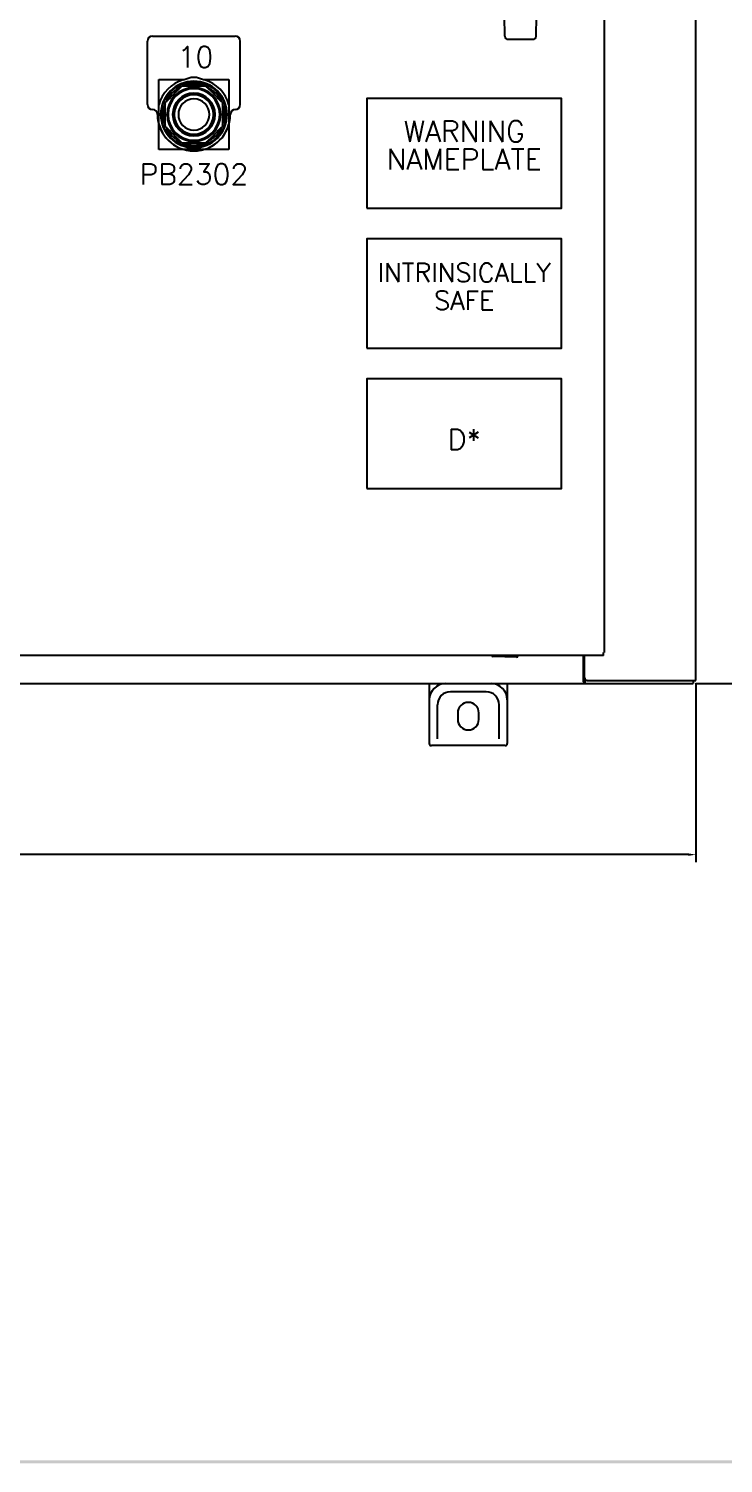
# Model space of a CAD drawing. Header units: inches. Extents: x 0 to 99.9, y 0 to 66.6.
# Drawn here: x 56.05 to 72.75, y 0 to 34.49 of the extents above; entities that cross this region are included whole.
import ezdxf
from ezdxf.enums import TextEntityAlignment as Align

# ---------------------------------------------------------------- set-up
doc = ezdxf.new("R2010")
doc.units = ezdxf.units.IN
doc.header["$MEASUREMENT"] = 0
for name, color, linetype in [('PDESC', 142, 'Continuous'), ('PNPD', 7, 'Continuous'), ('PNPG', 72, 'Continuous'), ('PSYMS', 7, 'Continuous'), ('PTAG', 150, 'Continuous')]:
    doc.layers.add(name, color=color, linetype=linetype)
doc.styles.get("Standard").update_dxf_attribs({"font": 'romans.shx'})
doc.styles.add('WD', font='romans.shx')
doc.dimstyles.get("Standard").update_dxf_attribs({"dimtxt": 0.18, "dimasz": 0.18, "dimexe": 0.18, "dimexo": 0.0625, "dimgap": 0.09, "dimtad": 0, "dimtih": 1, "dimtoh": 1, "dimdec": 4, "dimzin": 0, "dimdsep": 46, "dimtxsty": 'Standard', "dimcen": 0.09, "dimadec": 0, "dimazin": 0, "dimtfac": 1, "dimtdec": 4, "dimtofl": 0, "dimtmove": 0, "dimatfit": 3, "dimfxl": 1, "dimtolj": 1, "dimtzin": 0, "dimarcsym": 0})

# ---------------------------------------------------------------- blocks, each defined once
blk = doc.blocks.new('S&L Title Block V2')
at = {"color": 2}
blk.add_trace([(33.888, 0), (33.888, 0.025), (0, 0), (0.025, 0.025)], dxfattribs=at)
for tag, height, p in [('TITLE#1', 0.15, (31.11, 1.739)), ('TITLE#2', 0.1, (31.129, 1.58))]:
    blk.add_attdef(tag, text='', height=height).set_placement(p, align=Align.CENTER)
for tag, p, height in [('DRAWNBY', (28.968, 0.735), 0.1), ('SCALE', (30.644, 0.731), 0.1), ('CHKBY', (28.975, 0.429), 0.1), ('DATE', (30.653, 0.449), 0.1), ('SH#', (32.993, 0.197), 0.125)]:
    blk.add_attdef(tag, p, '', height=height)
blk.add_attdef('JOB#', text='', height=0.125).set_placement((32.83, 0.195), align=Align.RIGHT)
at = {"flags": 9}
blk.add_attdef('WD_TB', (0, 0), '', height=0.1, dxfattribs=at)
blk = doc.blocks.new('SCE-42XEL3712SS6LP')
for p, q in [((40.39, 2.769), (40.39, 44.619)), ((38.185, 43.944), (38.185, 3.444)), ((35.794, 18.26), (35.722, 22.399)), ((36.551, 18.26), (36.623, 22.399)), ((35.873, 18.182), (36.472, 18.182)), ((38.172, 3.369), (3.123, 3.369)), ((36.078, 3.333), (35.513, 3.344)), ((37.688, 2.737), (37.688, 3.369)), ((37.715, 2.829), (37.715, 3.369)), ((38.185, 3.444), (38.172, 3.444)), ((38.172, 3.369), (38.172, 3.444)), ((37.775, 2.769), (37.718, 2.769)), ((37.718, 2.769), (37.718, 2.694)), ((37.775, 2.769), (40.39, 2.769)), ((40.327, 2.769), (40.327, 2.694)), ((3.078, 2.694), (40.327, 2.694))]:
    blk.add_line(p, q)
for points in [[(37.688, 2.79), (37.69, 2.79), (37.691, 2.79), (37.692, 2.79), (37.693, 2.79), (37.695, 2.79), (37.696, 2.789), (37.697, 2.788), (37.698, 2.788), (37.699, 2.787), (37.701, 2.786), (37.702, 2.785), (37.703, 2.783), (37.704, 2.782), (37.705, 2.781), (37.706, 2.779), (37.707, 2.778), (37.708, 2.776), (37.709, 2.775), (37.71, 2.774), (37.711, 2.772), (37.713, 2.771), (37.714, 2.771), (37.715, 2.77), (37.716, 2.769), (37.717, 2.769), (37.718, 2.769)], [(37.688, 2.737), (37.689, 2.736), (37.69, 2.734), (37.692, 2.733), (37.693, 2.73), (37.694, 2.728), (37.695, 2.726), (37.696, 2.723), (37.697, 2.721), (37.699, 2.716)], [(37.699, 2.716), (37.701, 2.713), (37.702, 2.711), (37.703, 2.708), (37.704, 2.706), (37.705, 2.705), (37.706, 2.703), (37.707, 2.701), (37.708, 2.699), (37.71, 2.698), (37.711, 2.697), (37.712, 2.696), (37.713, 2.695), (37.714, 2.695), (37.716, 2.694), (37.717, 2.694), (37.718, 2.694)]]:
    blk.add_lwpolyline(points)
for centre, radius, start, end in [((35.873, 18.261), 0.0787, 181, 270), ((36.472, 18.261), 0.0787, 270, 359), ((35.514, 3.374), 0.03, 178.8992, 268.8992), ((36.079, 3.363), 0.03, 268.8992, 358.8992), ((37.775, 2.829), 0.06, 180, 270)]:
    blk.add_arc(centre, radius, start, end)
blk = doc.blocks.new('9001SKR1B')
at = {"color": 7, "linetype": 'Continuous', "lineweight": 25}
for p, q in [((-0.844, -0.844), (-0.844, 0.844)), ((-0.844, 0.844), (-0.232, 0.844)), ((-0.256, 0.837), (-0.063, 0.896)), ((0.121, 0.725), (-0.121, 0.725)), ((-0.063, 0.896), (0.063, 0.896)), ((0.063, 0.896), (0.256, 0.837)), ((0.232, 0.844), (0.844, 0.844)), ((0.844, 0.844), (0.844, -0.844)), ((0, 0.645), (0, 0.63)), ((-0.75, 0.219), (-0.75, -0.219)), ((-0.725, 0.121), (-0.725, -0.121)), ((-0.688, 0), (-0.645, 0)), ((0.645, 0), (0.688, 0)), ((0.725, -0.121), (0.725, 0.121)), ((0.75, -0.219), (0.75, 0.219)), ((-0.63, 0), (-0.62, 0)), ((0.62, 0), (0.63, 0)), ((0, -0.63), (0, -0.645)), ((0.844, -0.844), (-0.844, -0.844))]:
    blk.add_line(p, q, dxfattribs=at)
blk.add_circle((0, 0), 0.781)
for radius, start, end in [(0.875, 107.0346, 164.703), (0.799, 0, 180), (0.735, 99.4621, 110.7113), (0.735, 69.2887, 80.5379), (0.875, 15.297, 72.9654), (0.735, 114.2887, 155.7113), (0.645, 0, 270), (0.645, 90, 0), (0.63, 0, 180), (0.62, 0, 180), (0.512, 0, 180), (0.472, 0, 180), (0.374, 0, 180), (0.735, 24.2887, 65.7113), (0.799, 180, 0), (0.735, 159.2887, 170.5379), (0.472, 180, 0), (0.735, 9.4621, 20.7113), (0.875, 195.297, 254.703), (0.735, 189.4621, 200.7113), (0.735, 204.2887, 245.7113), (0.63, 180, 0), (0.62, 180, 0), (0.512, 180, 0), (0.374, 180, 0), (0.875, 285.297, 344.703), (0.735, 294.2887, 335.7113), (0.735, 339.2887, 350.5379), (0.735, 249.2887, 290.7113)]:
    blk.add_arc((0, 0), radius, start, end, dxfattribs=at)
for points, knots in [([(-0.688, 0.285), (-0.651, 0.321), (-0.617, 0.355), (-0.551, 0.422), (-0.518, 0.454), (-0.454, 0.518), (-0.422, 0.551), (-0.355, 0.617), (-0.321, 0.651), (-0.285, 0.688)], [0, 0, 0, 0, 0.25, 0.25, 0.5, 0.5, 0.75, 0.75, 1, 1, 1, 1]), ([(-0.285, 0.688), (-0.233, 0.688), (-0.185, 0.688), (-0.091, 0.688), (-0.046, 0.688), (0.046, 0.688), (0.091, 0.688), (0.185, 0.688), (0.233, 0.688), (0.285, 0.688)], [0, 0, 0, 0, 0.25, 0.25, 0.5, 0.5, 0.75, 0.75, 1, 1, 1, 1]), ([(0.285, 0.688), (0.321, 0.651), (0.355, 0.617), (0.422, 0.551), (0.454, 0.518), (0.518, 0.454), (0.551, 0.422), (0.617, 0.355), (0.651, 0.321), (0.688, 0.285)], [0, 0, 0, 0, 0.25, 0.25, 0.5, 0.5, 0.75, 0.75, 1, 1, 1, 1]), ([(-0.688, 0), (-0.688, 0.046), (-0.688, 0.091), (-0.688, 0.185), (-0.688, 0.233), (-0.688, 0.285)], [0, 0, 0, 0, 0.5, 0.5, 1, 1, 1, 1]), ([(0.688, 0.285), (0.688, 0.233), (0.688, 0.185), (0.688, 0.091), (0.688, 0.046), (0.688, 0)], [0, 0, 0, 0, 0.5, 0.5, 1, 1, 1, 1]), ([(-0.688, -0.285), (-0.688, -0.233), (-0.688, -0.185), (-0.688, -0.091), (-0.688, -0.046), (-0.688, 0)], [0, 0, 0, 0, 0.5, 0.5, 1, 1, 1, 1]), ([(-0.285, -0.688), (-0.321, -0.651), (-0.355, -0.617), (-0.422, -0.551), (-0.454, -0.518), (-0.518, -0.454), (-0.551, -0.422), (-0.617, -0.355), (-0.651, -0.321), (-0.688, -0.285)], [0, 0, 0, 0, 0.25, 0.25, 0.5, 0.5, 0.75, 0.75, 1, 1, 1, 1]), ([(0.688, -0.285), (0.651, -0.321), (0.617, -0.355), (0.551, -0.422), (0.518, -0.454), (0.454, -0.518), (0.422, -0.551), (0.355, -0.617), (0.321, -0.651), (0.285, -0.688)], [0, 0, 0, 0, 0.25, 0.25, 0.5, 0.5, 0.75, 0.75, 1, 1, 1, 1]), ([(0.688, 0), (0.688, -0.046), (0.688, -0.091), (0.688, -0.185), (0.688, -0.233), (0.688, -0.285)], [0, 0, 0, 0, 0.5, 0.5, 1, 1, 1, 1]), ([(0.285, -0.688), (0.233, -0.688), (0.185, -0.688), (0.091, -0.688), (0.046, -0.688), (-0.046, -0.688), (-0.091, -0.688), (-0.185, -0.688), (-0.233, -0.688), (-0.285, -0.688)], [0, 0, 0, 0, 0.25, 0.25, 0.5, 0.5, 0.75, 0.75, 1, 1, 1, 1])]:
    blk.add_open_spline(points, degree=3, knots=knots, dxfattribs=at)
blk = doc.blocks.new('FOOT_KIT')
at = {"color": 7, "linetype": 'Continuous'}
for p, q in [((56.118, 16.372), (56.118, 14.933)), ((56.509, 16.372), (57.603, 16.372)), ((57.993, 16.372), (57.993, 14.933)), ((56.313, 15.048), (56.313, 15.865)), ((57.485, 16.177), (56.626, 16.177)), ((57.798, 15.048), (57.798, 15.865)), ((56.802, 15.669), (56.802, 15.513)), ((57.31, 15.513), (57.31, 15.669)), ((57.942, 14.883), (56.169, 14.883))]:
    blk.add_line(p, q, dxfattribs=at)
for centre, radius, start, end in [((56.509, 15.982), 0.391, 90, 180), ((57.603, 15.982), 0.391, 360, 90), ((56.626, 15.865), 0.312, 90, 180), ((57.056, 15.669), 0.254, 0, 180), ((57.485, 15.865), 0.312, 360, 90), ((57.056, 15.513), 0.254, 180, 0), ((56.169, 14.933), 0.0508, 180, 270), ((57.942, 14.933), 0.0508, 270, 0)]:
    blk.add_arc(centre, radius, start, end, dxfattribs=at)
blk = doc.blocks.new('NPXXD3')
at = {"style": 'WD'}
for tag, height, width, flags, p in [('DESC1', 0.125, 0.9, 8, (0, 0.125)), ('DESC2', 0.125, 0.9, 8, (0, -0.062)), ('DESC3', 0.125, 0.9, 8, (0, -0.25)), ('ASSYCODE', 0.01, 0.9, 9, (0.328, -0.109)), ('MFG', 0.01, 0.9, 9, (0.328, -0.077)), ('CAT', 0.01, 0.9, 9, (0.328, -0.093)), ('POS2', 0.1, 0.7, 8, (0, -0.391))]:
    blk.add_attdef(tag, text='', height=height, dxfattribs=dict(at, width=width, flags=flags)).set_placement(p, align=Align.CENTER)
at = {"style": 'WD', "width": 0.7, "flags": 8}
blk.add_attdef('POS1', text='', height=0.1, dxfattribs=at).set_placement((-0.312, -0.516), align=Align.RIGHT)
blk.add_attdef('POS3', (0.312, -0.516), '', height=0.1, dxfattribs=at)
blk = doc.blocks.new('_NPXXD3_RING_NAMETAG')
at = {"layer": 'PNPG'}
for p, q in [((-1.115, 0.239), (-1.115, 1.763)), ((-0.996, 1.883), (0.996, 1.883)), ((1.115, 0.239), (1.115, 1.763))]:
    blk.add_line(p, q, dxfattribs=at)
for centre, radius, start, end in [((-0.996, 1.763), 0.119, 90, 180), ((0.996, 1.763), 0.119, 0, 90), ((-0.996, 0.239), 0.119, 180, 270), ((-0.996, 0), 0.119, 0, 90), ((0, 0), 0.876, 180, 0), ((0.996, 0), 0.119, 90, 180), ((0.996, 0.239), 0.119, 270, 0)]:
    blk.add_arc(centre, radius, start, end, dxfattribs=at)
at = {"style": 'WD', "width": 0.7}
for tag, p in [('DESC1', (0.01, 1.53)), ('DESC2', (0.01, 1.374)), ('DESC3', (0.01, 1.226))]:
    blk.add_attdef(tag, text='', height=0.125, dxfattribs=at).set_placement(p, align=Align.CENTER)
blk = doc.blocks.new('*D52')
at = {"layer": 'Defpoints', "color": 0, "transparency": 16777216}
for p in [(34.717, 18.818), (72.092, 18.818), (72.092, 14.632)]:
    blk.add_point(p, dxfattribs=at)
at = {"layer": 'PSYMS', "color": 0, "lineweight": -2, "transparency": 16777216}
for p, q in [((34.717, 18.755), (34.717, 14.452)), ((72.092, 18.755), (72.092, 14.452)), ((34.897, 14.632), (52.315, 14.632)), ((71.912, 14.632), (54.495, 14.632))]:
    blk.add_line(p, q, dxfattribs=at)
at = {"layer": 'PSYMS', "color": 0, "transparency": 16777216}
for points in [[(34.897, 14.662), (34.897, 14.602), (34.717, 14.632)], [(71.912, 14.662), (71.912, 14.602), (72.092, 14.632)]]:
    blk.add_solid(points, dxfattribs=at)
at = {"layer": 'PSYMS', "color": 0, "transparency": 16777216, "insert": (53.405, 14.632), "char_height": 0.18, "attachment_point": 5}
blk.add_mtext('\\A1;{\\H2.77778x;37.38}', dxfattribs=at)
blk = doc.blocks.new('*D53')
at = {"layer": 'Defpoints', "color": 0, "transparency": 16777216}
for p in [(72.029, 60.743), (76.589, 60.743), (72.029, 18.743)]:
    blk.add_point(p, dxfattribs=at)
at = {"layer": 'PSYMS', "color": 0, "lineweight": -2, "transparency": 16777216}
for p, q in [((72.092, 60.743), (76.769, 60.743)), ((76.589, 60.563), (76.589, 40.083)), ((76.589, 18.923), (76.589, 39.403)), ((72.092, 18.743), (76.769, 18.743))]:
    blk.add_line(p, q, dxfattribs=at)
at = {"layer": 'PSYMS', "color": 0, "transparency": 16777216}
for points in [[(76.559, 60.563), (76.619, 60.563), (76.589, 60.743)], [(76.559, 18.923), (76.619, 18.923), (76.589, 18.743)]]:
    blk.add_solid(points, dxfattribs=at)
at = {"layer": 'PSYMS', "color": 0, "transparency": 16777216, "insert": (76.589, 39.743), "char_height": 0.18, "attachment_point": 5}
blk.add_mtext('\\A1;{\\H2.77778x;42.00}', dxfattribs=at)

msp = doc.modelspace()

# ---------------------------------------------------------------- linework, layer by layer
at = {"layer": 'PNPG'}
for points in [[(64.177, 30.171), (68.864, 30.171), (68.864, 32.807), (64.177, 32.807)], [(64.177, 26.803), (68.864, 26.803), (68.864, 29.439), (64.177, 29.439)], [(64.177, 23.435), (68.864, 23.435), (68.864, 26.071), (64.177, 26.071)]]:
    msp.add_lwpolyline(points, close=True, dxfattribs=at)

# ---------------------------------------------------------------- block references
at = {"xscale": 2.946875676171419, "yscale": 2.946875676171419, "zscale": 2.946875676171419}
msp.add_blockref('S&L Title Block V2', (0, 0), dxfattribs=at)
msp.add_blockref('FOOT_KIT', (9.564, 2.37))
ref = msp.add_blockref('NPXXD3', (66.521, 31.635), dxfattribs=dict(xscale=2.34375, yscale=2.34375, zscale=2.34375))
ref.add_attrib('DESC1', 'WARNING', dxfattribs={"layer": 'PNPD', "height": 0.5, "style": 'WD', "flags": 8}).set_placement((66.521, 31.768), align=Align.CENTER)
ref.add_attrib('DESC2', 'NAMEPLATE', dxfattribs={"layer": 'PNPD', "height": 0.5, "style": 'WD', "flags": 8}).set_placement((66.521, 31.099), align=Align.CENTER)
ref = msp.add_blockref('NPXXD3', (66.521, 28.267), dxfattribs=dict(xscale=2.34375, yscale=2.34375, zscale=2.34375))
ref.add_attrib('DESC1', 'INTRINSICALLY', dxfattribs={"layer": 'PNPD', "height": 0.45, "style": 'WD', "flags": 8}).set_placement((66.521, 28.4), align=Align.CENTER)
ref.add_attrib('DESC2', 'SAFE', dxfattribs={"layer": 'PNPD', "height": 0.45, "style": 'WD', "flags": 8}).set_placement((66.521, 27.731), align=Align.CENTER)
ref = msp.add_blockref('NPXXD3', (66.521, 24.899), dxfattribs=dict(xscale=2.34375, yscale=2.34375, zscale=2.34375))
ref.add_attrib('DESC2', 'D*', dxfattribs={"layer": 'PNPD', "height": 0.5, "style": 'WD', "flags": 8}).set_placement((66.521, 24.363), align=Align.CENTER)
at = {"layer": 'PSYMS'}
msp.add_blockref('SCE-42XEL3712SS6LP', (31.702, 16.049), dxfattribs=at)
ref = msp.add_blockref('_NPXXD3_RING_NAMETAG', (60.022, 32.424), dxfattribs=at)
ref.add_attrib('DESC1', '10 ', dxfattribs={"layer": 'PDESC', "height": 0.5, "style": 'WD'}).set_placement((60.231, 33.557), align=Align.CENTER)
ref = msp.add_blockref('9001SKR1B', (60.022, 32.424), dxfattribs=at)
ref.add_attrib('P_TAG1', 'PB2302', dxfattribs={"layer": 'PTAG', "height": 0.5, "style": 'WD', "flags": 8}).set_placement((60.022, 30.988), align=Align.MIDDLE_CENTER)

# ---------------------------------------------------------------- dimensions: what is measured, and where the dimension line sits
dim = msp.add_linear_dim(base=(76.589, 60.743), p1=(72.029, 18.743), p2=(72.029, 60.743), angle=90, text='{\\H2.77778x;<>}', dimstyle='Standard', override={"dimdec": 2}, dxfattribs=at)
dim.commit()
dim.dimension.update_dxf_attribs({"geometry": '*D53', "text_midpoint": (76.589, 39.743)})
dim = msp.add_linear_dim(base=(72.092105288, 14.631759716), p1=(34.717105288, 18.817905481), p2=(72.092105288, 18.817905481), text='{\\H2.77778x;<>}', dimstyle='Standard', override={"dimdec": 2}, dxfattribs=at)
dim.commit()
dim.dimension.update_dxf_attribs({"geometry": '*D52', "text_midpoint": (53.404605288, 14.631759716)})

doc.saveas('drawing.dxf')
